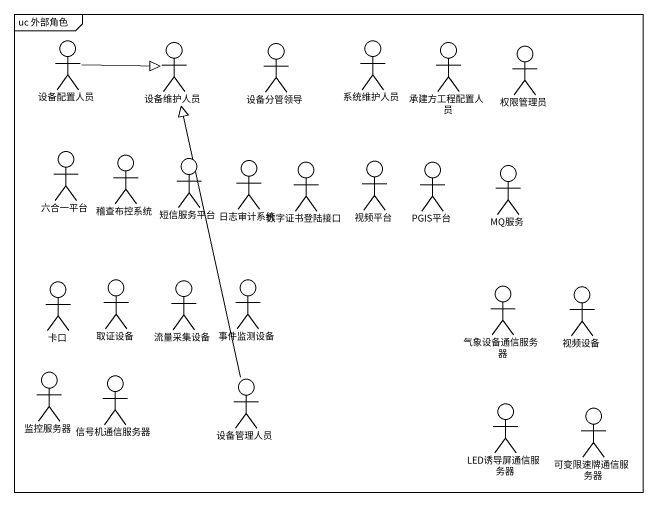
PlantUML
@startuml
mainframe uc 外部角色
actor 设备配置人员
actor 设备维护人员
actor 设备分管领导
actor 系统维护人员
actor 承建方工程配置人员
actor 权限管理员
actor 六合一平台
actor 稽查布控系统
actor 短信服务平台
actor 日志审计系统
actor 数字证书登陆接口
actor 视频平台
actor PGIS平台
actor MQ服务
actor 卡口
actor 取证设备
actor 流量采集设备
actor 事件监测设备
actor 气象设备通信服务器
actor 视频设备
actor 监控服务器
actor 信号机通信服务器
actor 设备管理人员
actor LED诱导屏通信服务器
actor 可变限速牌通信服务器
设备配置人员 -right-|> 设备维护人员
设备管理人员 -up-|> 设备维护人员
@enduml
